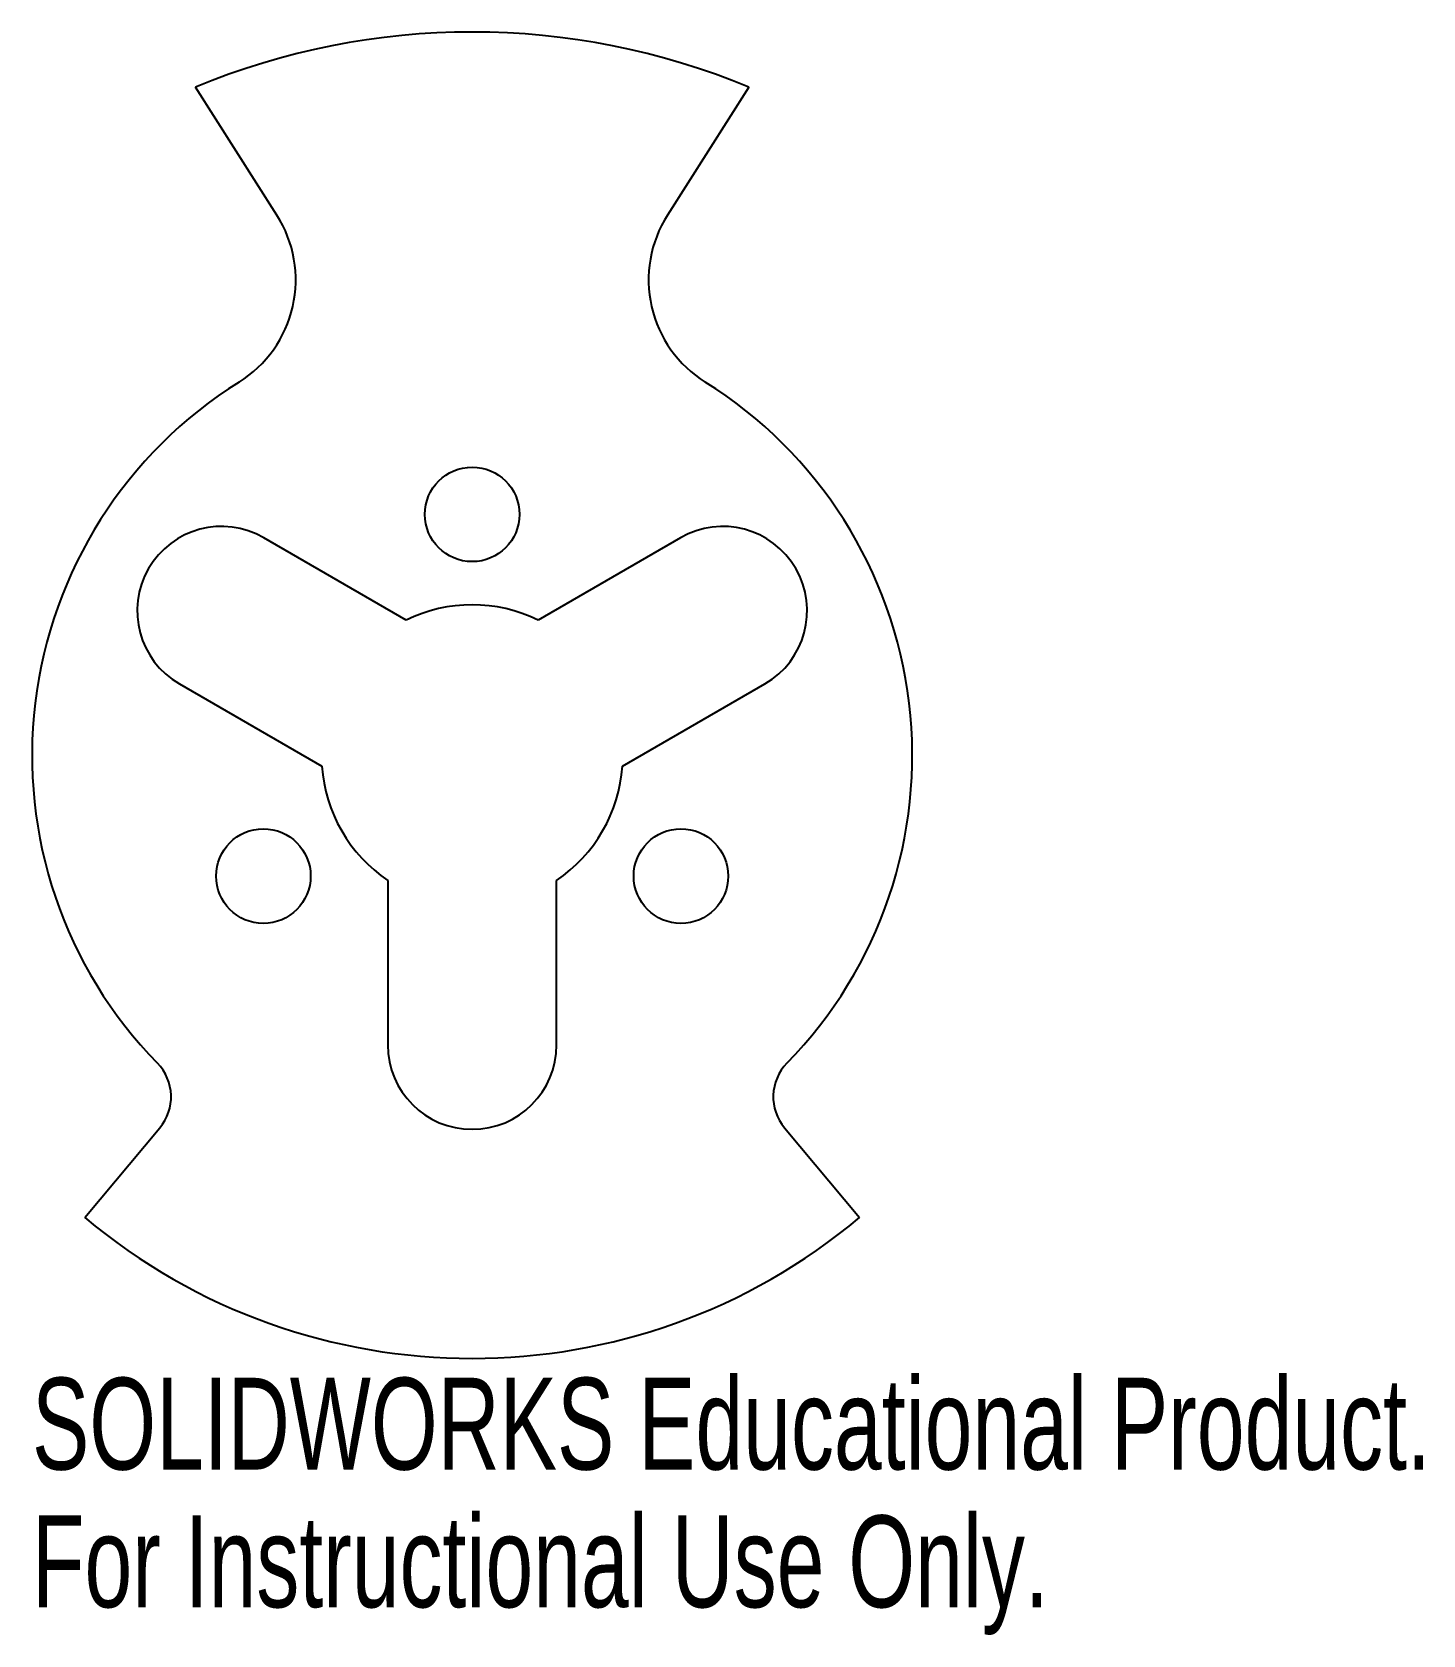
# Model space of a CAD drawing. Header units: inches. Extents: x -0.91 to 1.97, y -1.82 to 1.5.
import ezdxf

# ---------------------------------------------------------------- set-up
doc = ezdxf.new("R2010")
doc.units = ezdxf.units.IN
doc.header["$MEASUREMENT"] = 0
doc.styles.add('SLDTEXTSTYLE0', font='TXT', dxfattribs={"width": 0.7})

msp = doc.modelspace()

# ---------------------------------------------------------------- linework, layer by layer
at = {"color": 7, "linetype": 'Continuous', "lineweight": 25}
for p, q in [((-0.405, 1.1206), (-0.574, 1.3858)), ((0.574, 1.3858), (0.405, 1.1206)), ((-0.1367, 0.281), (-0.4321, 0.4516)), ((0.4321, 0.4516), (0.1367, 0.281)), ((-0.6071, 0.1484), (-0.3117, -0.0221)), ((0.3117, -0.0221), (0.6071, 0.1484)), ((-0.175, -0.2589), (-0.175, -0.6)), ((0.175, -0.6), (0.175, -0.2589)), ((-0.8035, -0.9576), (-0.6478, -0.772)), ((0.6478, -0.772), (0.8035, -0.9576))]:
    msp.add_line(p, q, dxfattribs=at)
for centre in [(0, 0.5), (-0.433, -0.25), (0.433, -0.25)]:
    msp.add_circle(centre, 0.098, dxfattribs=at)
for centre, radius, start, end in [((0, 0), 1.5, 67.5, 112.5), ((-0.6159, 0.9862), 0.25, 301.984, 32.5), ((0.6159, 0.9862), 0.25, 147.5, 238.016), ((0, 0), 0.9128, 121.984, 224.3334), ((0, 0), 0.9128, 315.6666, 58.016), ((-0.5196, 0.3), 0.175, 60, 240), ((0.5196, 0.3), 0.175, 300, 120), ((0, 0), 0.3125, 64.0558, 115.9442), ((0, 0), 0.3125, 184.0558, 235.9442), ((0, 0), 0.3125, 304.0558, 355.9442), ((0, -0.6), 0.175, 180, 0), ((-0.7244, -0.7077), 0.1, 320, 44.3334), ((0.7244, -0.7077), 0.1, 135.6666, 220), ((0, 0), 1.25, 230, 310)]:
    msp.add_arc(centre, radius, start, end, dxfattribs=at)

# ---------------------------------------------------------------- texts
at = {"color": 7, "linetype": 'Continuous', "char_height": 0.1903, "attachment_point": 1, "style": 'SLDTEXTSTYLE0'}
for s, insert in [('SOLIDWORKS Educational Product.', (-0.9128, -1.2901)), ('For Instructional Use Only.', (-0.9128, -1.5756))]:
    msp.add_mtext(s, dxfattribs=dict(at, insert=insert))

doc.saveas('drawing.dxf')
